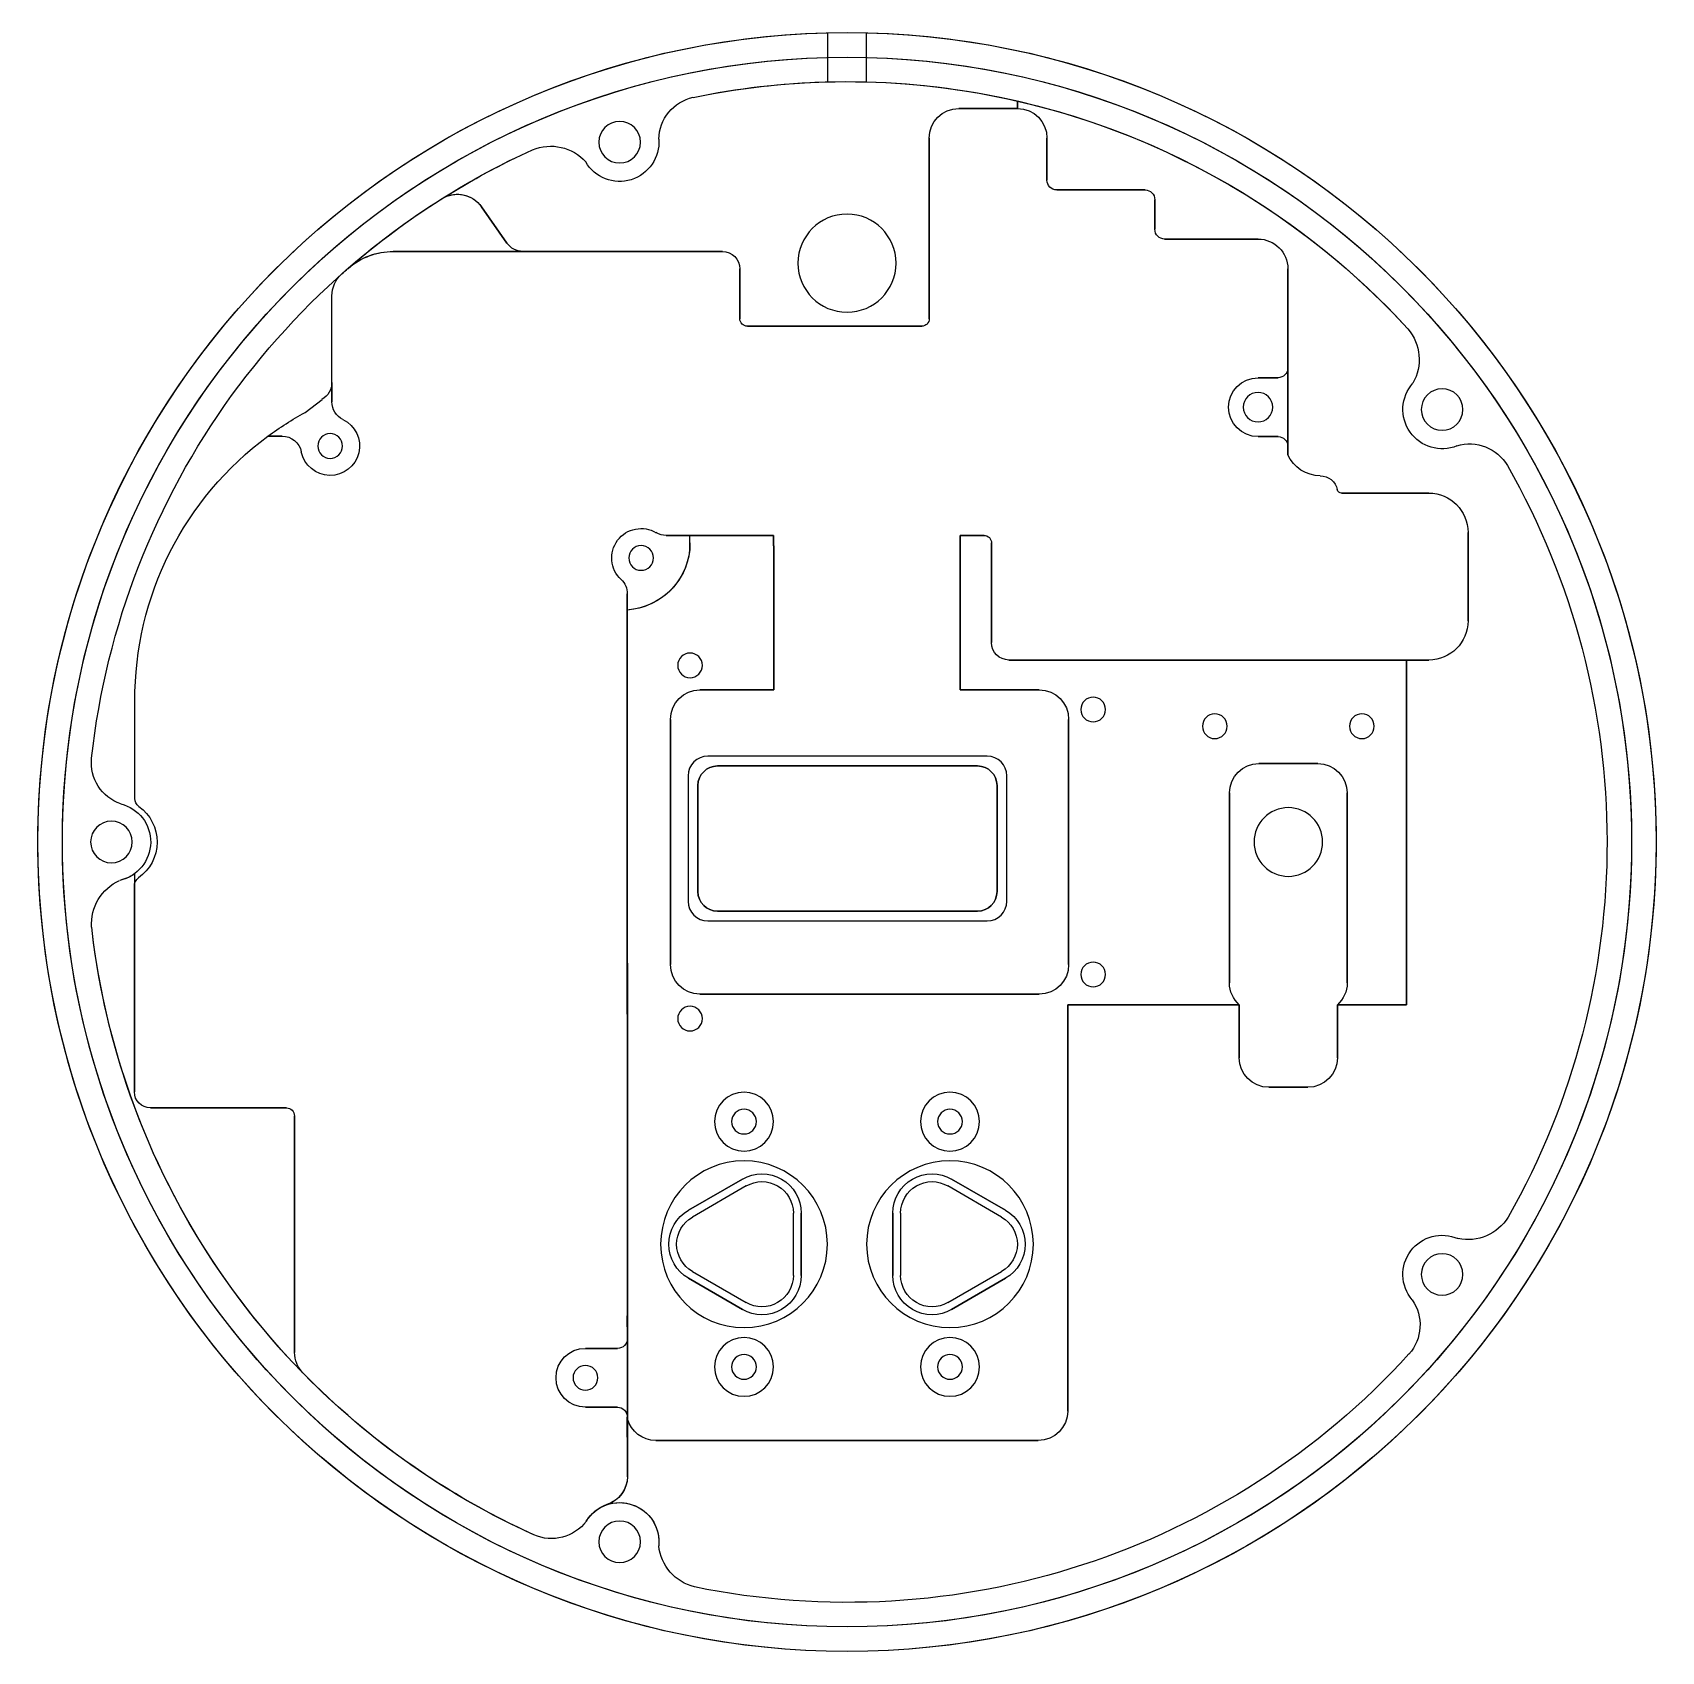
# Model space of a CAD drawing. Header units: centimetres. Extents: x -8.3 to 8.3, y -8.3 to 8.2.
import ezdxf

# ---------------------------------------------------------------- set-up
doc = ezdxf.new("R2010")
doc.units = ezdxf.units.CM
doc.header["$MEASUREMENT"] = 0
for name, color, linetype in [('base lampe + boutons v41_bas pot', 7, 'Continuous'), ('base lampe + boutons v41_bas total + écran', 7, 'Continuous'), ('base lampe + boutons v41_bord bout droit', 7, 'Continuous'), ('base lampe + boutons v41_bord bout gauche', 7, 'Continuous'), ('base lampe + boutons v41_bordure ext', 7, 'Continuous'), ('base lampe + boutons v41_bordure int', 7, 'Continuous'), ('base lampe + boutons v41_cadre ecran', 7, 'Continuous'), ('base lampe + boutons v41_col', 7, 'Continuous'), ('base lampe + boutons v41_disque  bout gauche', 7, 'Continuous'), ('base lampe + boutons v41_disque bout droit', 7, 'Continuous'), ('base lampe + boutons v41_m3 bout1', 7, 'Continuous'), ('base lampe + boutons v41_m3 bout2', 7, 'Continuous'), ('base lampe + boutons v41_m3 bout3', 7, 'Continuous'), ('base lampe + boutons v41_m3 bout4', 7, 'Continuous'), ('base lampe + boutons v41_masse', 7, 'Continuous'), ('base lampe + boutons v41_masse bas droit', 7, 'Continuous'), ('base lampe + boutons v41_pot + buttons top', 7, 'Continuous'), ('base lampe + boutons v41_sous 12v', 7, 'Continuous'), ('base lampe + boutons v41_vis pcb1', 7, 'Continuous'), ('base lampe + boutons v41_vis pcb2', 7, 'Continuous'), ('base lampe + boutons v41_vis pcb3', 7, 'Continuous'), ('base lampe + boutons v41_vis pcb4', 7, 'Continuous'), ('bordures disques', 7, 'Continuous')]:
    doc.layers.add(name, color=color, linetype=linetype)

msp = doc.modelspace()

# ---------------------------------------------------------------- linework, layer by layer
at = {"layer": 'base lampe + boutons v41_bas pot'}
for p, q in [((4.2, 0.8, 1.75), (4.8, 0.8, 1.75)), ((3.9, -1.436, 1.75), (3.9, 0.5, 1.75)), ((5.1, 0.5, 1.75), (5.1, -1.436, 1.75)), ((4, -2.2, 1.75), (4, -1.66, 1.75)), ((5, -1.66, 1.75), (5, -2.2, 1.75)), ((4.7, -2.5, 1.75), (4.3, -2.5, 1.75))]:
    msp.add_line(p, q, dxfattribs=at)
at = {"layer": 'base lampe + boutons v41_bas pot', "extrusion": (0, 0, -1)}
msp.add_circle((-4.5, 0, -1.75), 0.35, dxfattribs=at)
for centre, start, end in [((-4.2, 0.5, -1.75), 0, 90), ((-4.8, 0.5, -1.75), 90, 180), ((-4.2, -1.436, -1.75), 311.8103, 0), ((-4.8, -1.436, -1.75), 180, 228.1897), ((-4.3, -2.2, -1.75), 270, 0), ((-4.7, -2.2, -1.75), 180, 270)]:
    msp.add_arc(centre, 0.3, start, end, dxfattribs=at)
at = {"layer": 'base lampe + boutons v41_bas total + écran'}
for p, q in [((1.139, 7.475, 1.95), (1.739, 7.475, 1.95)), ((0.839, 5.334, 1.95), (0.839, 7.175, 1.95)), ((2.039, 7.175, 1.95), (2.039, 6.746, 1.95)), ((2.139, 6.646, 1.95), (3.039, 6.646, 1.95)), ((3.139, 6.546, 1.95), (3.139, 6.246, 1.95)), ((3.239, 6.146, 1.95), (4.191, 6.146, 1.95)), ((-4.627, 6.019, 1.95), (-1.27, 6.019, 1.95)), ((-1.093, 5.842, 1.95), (-1.093, 5.334, 1.95)), ((4.495, 5.842, 1.95), (4.495, 4.895, 1.95)), ((-5.252, 4.685, 1.95), (-5.252, 5.566, 1.95)), ((-1.016, 5.257, 1.95), (0.762, 5.257, 1.95)), ((4.495, 4.895, 1.95), (4.495, 4.832, 1.95)), ((-5.252, 4.486, 1.95), (-5.252, 4.685, 1.95)), ((4.395, 4.732, 1.95), (4.191, 4.732, 1.95)), ((-5.905, 4.137, 1.95), (-5.76, 4.137, 1.95)), ((4.191, 4.132, 1.95), (4.395, 4.132, 1.95)), ((4.495, 4.032, 1.95), (4.495, 3.947, 1.95)), ((5.043, 3.556, 1.95), (5.932, 3.556, 1.95)), ((6.332, 3.156, 1.95), (6.332, 2.255, 1.95)), ((-1.605, 3.125, 1.95), (-1.843, 3.125, 1.95)), ((-1.601, 3.125, 1.95), (-1.605, 3.125, 1.95)), ((-0.75, 3.125, 1.95), (-1.601, 3.125, 1.95)), ((-0.75, 3.02, 1.95), (-0.75, 3.125, 1.95)), ((-0.745, 3.02, 1.95), (-0.75, 3.02, 1.95)), ((-0.745, 1.55, 1.95), (-0.745, 3.02, 1.95)), ((1.397, 3.125, 1.95), (1.155, 3.125, 1.95)), ((1.155, 3.125, 1.95), (1.155, 1.55, 1.95)), ((1.474, 2.032, 1.95), (1.474, 3.048, 1.95)), ((-2.24, 2.529, 1.95), (-2.24, 2.365, 1.95)), ((-2.24, 2.365, 1.95), (-2.239, -4.83, 1.95)), ((5.932, 1.855, 1.95), (1.651, 1.855, 1.95)), ((-1.5, 1.55, 1.95), (-0.745, 1.55, 1.95)), ((1.155, 1.55, 1.95), (1.96, 1.55, 1.95)), ((-7.261, 0.444, 1.95), (-7.261, 1.436, 1.95)), ((-1.8, -1.25, 1.95), (-1.8, 1.25, 1.95)), ((2.26, 1.25, 1.95), (2.26, -1.25, 1.95)), ((1.33, 0.775, 1.95), (-1.32, 0.775, 1.95)), ((-1.52, 0.575, 1.95), (-1.52, -0.505, 1.95)), ((1.53, -0.505, 1.95), (1.53, 0.575, 1.95)), ((-7.266, -0.635, 1.95), (-7.266, -0.448, 1.95)), ((-7.266, -2.547, 1.95), (-7.266, -0.635, 1.95)), ((-1.32, -0.705, 1.95), (1.33, -0.705, 1.95)), ((1.96, -1.55, 1.95), (-1.5, -1.55, 1.95)), ((-5.716, -2.711, 1.95), (-7.103, -2.71, 1.95)), ((-5.633, -5.08, 1.95), (-5.634, -2.793, 1.95)), ((-2.24, -4.83, 1.95), (-2.239, -5.061, 1.95)), ((-2.239, -4.83, 1.95), (-2.24, -4.83, 1.95)), ((-5.633, -5.202, 1.95), (-5.633, -5.08, 1.95)), ((-2.339, -5.161, 1.95), (-2.667, -5.161, 1.95)), ((-2.667, -5.761, 1.95), (-2.34, -5.761, 1.95)), ((-2.24, -5.861, 1.95), (-2.24, -6.066, 1.95)), ((-2.24, -6.066, 1.95), (-2.239, -6.066, 1.95)), ((-2.239, -6.066, 1.95), (-2.239, -6.466, 1.95))]:
    msp.add_line(p, q, dxfattribs=at)
at = {"layer": 'base lampe + boutons v41_bas total + écran', "extrusion": (0, 0, -1)}
for centre, radius, start, end in [((-1.139, 7.175, -1.95), 0.3, 0, 90), ((-1.739, 7.175, -1.95), 0.3, 90, 180), ((-2.139, 6.746, -1.95), 0.1, 270, 0), ((-3.039, 6.546, -1.95), 0.1, 90, 180), ((-3.239, 6.246, -1.95), 0.1, 270, 360), ((-4.191, 5.842, -1.95), 0.304, 90, 180), ((4.627, 5.319, -1.95), 0.7, 48.98, 90.001), ((1.27, 5.842, -1.95), 0.177, 90.001, 179.9999), ((0, 0, -1.95), 7.75, 48.3403, 48.98), ((4.952, 5.566, -1.95), 0.3, 0.001, 48.3403), ((1.016, 5.334, -1.95), 0.077, 270, 359.9999), ((-0.762, 5.334, -1.95), 0.077, 180, 270), ((-4.395, 4.832, -1.95), 0.1, 179.9997, 270), ((-4.191, 4.432, -1.95), 0.3, 270, 90), ((5.052, 4.486, -1.95), 0.2, 295.8152, 359.9965), ((5.27, 4.036, -1.95), 0.3, 115.8152, 348.5068), ((3.926, 1.452, -1.95), 3.335, 359.7181, 53.6024), ((5.76, 3.937, -1.95), 0.2, 90, 168.5068), ((-4.395, 4.032, -1.95), 0.1, 90, 180), ((-4.826, 4.096, -1.95), 0.363, 270, 335.8498), ((-4.826, 3.556, -1.95), 0.177, 90, 168.3049), ((-5.043, 3.601, -1.95), 0.045, 270, 348.3049), ((-5.932, 3.156, -1.95), 0.4, 90, 180), ((2.099, 2.895, -1.95), 0.3, 312.9218, 120.8179), ((1.843, 3.325, -1.95), 0.2, 270, 300.8179), ((-1.397, 3.048, -1.95), 0.077, 90, 180), ((2.44, 2.529, -1.95), 0.2, 132.9218, 180), ((-5.932, 2.255, -1.95), 0.4, 180, 270), ((-1.651, 2.032, -1.95), 0.177, 270, 0), ((1.5, 1.25, -1.95), 0.3, 0, 90), ((-1.96, 1.25, -1.95), 0.3, 90, 180), ((1.32, 0.575, -1.95), 0.2, 0, 90), ((-1.33, 0.575, -1.95), 0.2, 90, 180), ((7.161, 0.444, -1.95), 0.1, 306.16, 359.9929), ((7.485, 0, -1.95), 0.45, 126.16, 234.544), ((7.166, -0.448, -1.95), 0.1, 359.7765, 54.544), ((1.32, -0.505, -1.95), 0.2, 270, 0), ((-1.33, -0.505, -1.95), 0.2, 180, 270), ((1.5, -1.25, -1.95), 0.3, 270, 0), ((-1.96, -1.25, -1.95), 0.3, 180, 270), ((7.103, -2.547, -1.95), 0.163, 270.0385, 0.0159), ((5.716, -2.793, -1.95), 0.0823, 90.0385, 179.9861), ((2.339, -5.061, -1.95), 0.1, 179.9694, 270), ((5.333, -5.202, -1.95), 0.3, 315.7138, 360), ((2.667, -5.461, -1.95), 0.3, 270, 90), ((0, 0, -1.95), 7.75, 294.3276, 315.7138), ((2.34, -5.861, -1.95), 0.1, 90, 180), ((2.539, -6.466, -1.95), 0.3, 179.9966, 251.7472), ((2.324, -7.117, -1.95), 0.386, 30.3314, 71.7472), ((3.014, -6.653, -1.95), 0.447, 217.1546, 293.6224)]:
    msp.add_arc(centre, radius, start, end, dxfattribs=at)
at = {"layer": 'base lampe + boutons v41_bord bout droit'}
for p, q in [((1.067, -3.436, 2.04), (1.617, -3.754, 2.04)), ((1.577, -3.823, 2.04), (1.027, -3.505, 2.04)), ((0.467, -4.418, 2.04), (0.467, -3.782, 2.04)), ((0.547, -3.782, 2.04), (0.547, -4.418, 2.04)), ((1.027, -4.695, 2.04), (1.577, -4.377, 2.04)), ((1.617, -4.446, 2.04), (1.067, -4.764, 2.04))]:
    msp.add_line(p, q, dxfattribs=at)
at = {"layer": 'base lampe + boutons v41_bord bout droit', "extrusion": (0, 0, -1)}
for centre, radius, start, end in [((-0.867, -3.782, -2.04), 0.4, 0, 120), ((-0.867, -3.782, -2.04), 0.32, 0, 120), ((-1.417, -4.1, -2.04), 0.4, 120, 240), ((-1.417, -4.1, -2.04), 0.32, 120, 240), ((-0.867, -4.418, -2.04), 0.4, 240, 0), ((-0.867, -4.418, -2.04), 0.32, 240, 0)]:
    msp.add_arc(centre, radius, start, end, dxfattribs=at)
at = {"layer": 'base lampe + boutons v41_bord bout gauche'}
for p, q in [((-1.617, -3.754, 2.04), (-1.067, -3.436, 2.04)), ((-1.027, -3.505, 2.04), (-1.577, -3.823, 2.04)), ((-0.547, -4.418, 2.04), (-0.547, -3.782, 2.04)), ((-0.467, -3.782, 2.04), (-0.467, -4.418, 2.04)), ((-1.067, -4.764, 2.04), (-1.617, -4.446, 2.04)), ((-1.577, -4.377, 2.04), (-1.027, -4.695, 2.04))]:
    msp.add_line(p, q, dxfattribs=at)
at = {"layer": 'base lampe + boutons v41_bord bout gauche', "extrusion": (0, 0, -1)}
for centre, radius, start, end in [((0.867, -3.782, -2.04), 0.4, 60, 180), ((0.867, -3.782, -2.04), 0.32, 60, 180), ((1.417, -4.1, -2.04), 0.4, 300, 60), ((1.417, -4.1, -2.04), 0.32, 300, 60), ((0.867, -4.418, -2.04), 0.4, 180, 300), ((0.867, -4.418, -2.04), 0.32, 180, 300)]:
    msp.add_arc(centre, radius, start, end, dxfattribs=at)
at = {"layer": 'base lampe + boutons v41_bordure ext'}
for p, q in [((-0.2, 8.248), (-0.2, 7.997)), ((0.2, 7.997), (0.2, 8.248))]:
    msp.add_line(p, q, dxfattribs=at)
at = {"layer": 'base lampe + boutons v41_bordure ext', "extrusion": (0, 0, -1)}
for radius, start, end in [(8.25, 91.3891, 88.6109), (8, 91.4325, 88.5675)]:
    msp.add_arc((0, 0), radius, start, end, dxfattribs=at)
at = {"layer": 'base lampe + boutons v41_bordure int'}
for p, q in [((-0.2, 7.997, 0.4), (-0.2, 7.747, 0.4)), ((0.2, 7.747, 0.4), (0.2, 7.997, 0.4))]:
    msp.add_line(p, q, dxfattribs=at)
at = {"layer": 'base lampe + boutons v41_bordure int', "extrusion": (0, 0, -1)}
for centre in [(2.318, 7.133, -0.4), (-6.068, 4.408, -0.4), (7.5, 0, -0.4), (-6.068, -4.408, -0.4), (2.318, -7.133, -0.4)]:
    msp.add_circle(centre, 0.212, dxfattribs=at)
for centre, radius, start, end in [((0, 0, -0.4), 8, 91.4325, 88.5675), ((0, 0, -0.4), 7.75, 78.3276, 88.5212), ((0, 0, -0.4), 7.75, 91.4788, 137.5625), ((1.472, 7.154, -0.4), 0.447, 1.1546, 77.6224), ((2.318, 7.133, -0.4), 0.4, 175.7569, 329.8939), ((0, 0, -0.4), 7.75, 6.3276, 65.5625), ((3.023, 6.606, -0.4), 0.486, 67.8714, 137.7606), ((-5.348, 4.917, -0.4), 0.486, 139.8714, 209.7606), ((-6.068, 4.408, -0.4), 0.4, 247.7569, 41.8939), ((-6.348, 3.611, -0.4), 0.447, 73.1546, 149.6224), ((0, 0, -0.4), 7.75, 150.3276, 209.5625), ((7.258, 0.81, -0.4), 0.447, 289.1546, 5.6224), ((7.5, 0, -0.4), 0.4, 103.7569, 257.8939), ((7.217, -0.834, -0.4), 0.486, 355.8714, 65.7606), ((0, 0, -0.4), 7.75, 294.3276, 353.5625), ((-6.068, -4.408, -0.4), 0.4, 319.7569, 113.8939), ((-6.329, -3.567, -0.4), 0.486, 211.8714, 281.7606), ((-5.396, -4.922, -0.4), 0.447, 145.1546, 221.6224), ((0, 0, -0.4), 7.75, 222.3276, 281.5625), ((2.318, -7.133, -0.4), 0.4, 31.7569, 185.8939), ((3.014, -6.653, -0.4), 0.447, 217.1546, 293.6224), ((1.437, -7.121, -0.4), 0.486, 283.8714, 353.7606)]:
    msp.add_arc(centre, radius, start, end, dxfattribs=at)
at = {"layer": 'base lampe + boutons v41_cadre ecran'}
for p, q in [((1.43, 0.875, 2.05), (-1.42, 0.875, 2.05)), ((-1.62, 0.675, 2.05), (-1.62, -0.605, 2.05)), ((-1.32, 0.775, 2.05), (1.33, 0.775, 2.05)), ((1.63, -0.605, 2.05), (1.63, 0.675, 2.05)), ((-1.52, -0.505, 2.05), (-1.52, 0.575, 2.05)), ((1.53, 0.575, 2.05), (1.53, -0.505, 2.05)), ((-1.42, -0.805, 2.05), (1.43, -0.805, 2.05)), ((1.33, -0.705, 2.05), (-1.32, -0.705, 2.05))]:
    msp.add_line(p, q, dxfattribs=at)
for centre, start, end in [((-1.42, 0.675, 2.05), 90, 180), ((1.43, 0.675, 2.05), 0, 90), ((-1.32, 0.575, 2.05), 90, 180), ((1.33, 0.575, 2.05), 0, 90), ((-1.42, -0.605, 2.05), 180, 270), ((-1.32, -0.505, 2.05), 180, 270), ((1.33, -0.505, 2.05), 270, 0), ((1.43, -0.605, 2.05), 270, 0)]:
    msp.add_arc(centre, 0.2, start, end, dxfattribs=at)
at = {"layer": 'base lampe + boutons v41_col'}
for p, q in [((1.739, 7.475, 1.18), (1.139, 7.475, 1.18)), ((1.739, 7.552, 1.18), (1.739, 7.475, 1.18)), ((0.839, 7.175, 1.18), (0.839, 5.334, 1.18)), ((-4.116, 6.566, 1.18), (-4.116, 6.567, 1.18)), ((-3.468, 6.104, 1.18), (-3.728, 6.474, 1.18)), ((-1.27, 6.019, 1.18), (-3.304, 6.019, 1.18)), ((-1.093, 5.334, 1.18), (-1.093, 5.842, 1.18)), ((0.762, 5.257, 1.18), (-1.016, 5.257, 1.18))]:
    msp.add_line(p, q, dxfattribs=at)
at = {"layer": 'base lampe + boutons v41_col', "extrusion": (0, 0, -1)}
msp.add_circle((0, 5.9, -1.18), 0.5, dxfattribs=at)
for centre, radius, start, end in [((0, 0, -1.18), 7.75, 78.3276, 102.9669), ((1.472, 7.154, -1.18), 0.447, 1.1546, 77.6224), ((-1.139, 7.175, -1.18), 0.3, 0, 90), ((2.318, 7.133, -1.18), 0.4, 175.7569, 329.8939), ((0, 0, -1.18), 7.75, 57.9187, 65.5625), ((3.023, 6.606, -1.18), 0.486, 67.8714, 137.7606), ((3.973, 6.302, -1.18), 0.3, 61.6159, 144.9825), ((3.304, 6.219, -1.18), 0.2, 270.001, 324.9825), ((1.27, 5.842, -1.18), 0.177, 90.001, 179.9999), ((1.016, 5.334, -1.18), 0.077, 270, 359.9999), ((-0.762, 5.334, -1.18), 0.077, 180, 270)]:
    msp.add_arc(centre, radius, start, end, dxfattribs=at)
at = {"layer": 'base lampe + boutons v41_disque  bout gauche'}
for p, q in [((-1.067, -3.436, 1.72), (-1.617, -3.754, 1.72)), ((-0.467, -4.418, 1.72), (-0.467, -3.782, 1.72)), ((-1.617, -4.446, 1.72), (-1.067, -4.764, 1.72))]:
    msp.add_line(p, q, dxfattribs=at)
at = {"layer": 'base lampe + boutons v41_disque  bout gauche', "extrusion": (0, 0, -1)}
msp.add_circle((1.05, -4.1, -1.72), 0.85, dxfattribs=at)
for centre, start, end in [((0.867, -3.782, -1.72), 60, 180), ((1.417, -4.1, -1.72), 300, 60), ((0.867, -4.418, -1.72), 180, 300)]:
    msp.add_arc(centre, 0.4, start, end, dxfattribs=at)
at = {"layer": 'base lampe + boutons v41_disque bout droit'}
for p, q in [((1.617, -3.754, 1.72), (1.067, -3.436, 1.72)), ((0.467, -3.782, 1.72), (0.467, -4.418, 1.72)), ((1.067, -4.764, 1.72), (1.617, -4.446, 1.72))]:
    msp.add_line(p, q, dxfattribs=at)
at = {"layer": 'base lampe + boutons v41_disque bout droit', "extrusion": (0, 0, -1)}
msp.add_circle((-1.05, -4.1, -1.72), 0.85, dxfattribs=at)
for centre, start, end in [((-0.867, -3.782, -1.72), 0, 120), ((-1.417, -4.1, -1.72), 120, 240), ((-0.867, -4.418, -1.72), 240, 0)]:
    msp.add_arc(centre, 0.4, start, end, dxfattribs=at)
at = {"layer": 'base lampe + boutons v41_m3 bout1', "extrusion": (0, 0, -1)}
for radius in [0.3, 0.126]:
    msp.add_circle((-1.05, -5.35, -1.18), radius, dxfattribs=at)
at = {"layer": 'base lampe + boutons v41_m3 bout2', "extrusion": (0, 0, -1)}
for radius in [0.3, 0.126]:
    msp.add_circle((-1.05, -2.85, -1.18), radius, dxfattribs=at)
at = {"layer": 'base lampe + boutons v41_m3 bout3', "extrusion": (0, 0, -1)}
for radius in [0.3, 0.126]:
    msp.add_circle((1.05, -5.35, -1.18), radius, dxfattribs=at)
at = {"layer": 'base lampe + boutons v41_m3 bout4', "extrusion": (0, 0, -1)}
for radius in [0.3, 0.126]:
    msp.add_circle((1.05, -2.85, -1.18), radius, dxfattribs=at)
at = {"layer": 'base lampe + boutons v41_masse'}
for p, q in [((1.739, 7.475, 0.5), (1.739, 7.552, 0.5)), ((2.039, 6.746, 0.5), (2.039, 7.175, 0.5)), ((3.039, 6.646, 0.5), (2.139, 6.646, 0.5)), ((3.139, 6.246, 0.5), (3.139, 6.546, 0.5)), ((4.191, 6.146, 0.5), (3.239, 6.146, 0.5)), ((4.495, 3.947, 0.5), (4.495, 5.842, 0.5)), ((5.932, 3.556, 0.5), (5.043, 3.556, 0.5)), ((6.332, 2.255, 0.5), (6.332, 3.156, 0.5)), ((5.705, 1.66, 0.5), (5.705, 1.855, 0.5)), ((5.705, 1.855, 0.5), (5.932, 1.855, 0.5)), ((5.705, -1.66, 0.5), (5.705, 1.66, 0.5)), ((2.25, -5.8, 0.5), (2.25, -1.66, 0.5)), ((2.25, -1.66, 0.5), (4, -1.66, 0.5)), ((4, -1.66, 0.5), (4, -2.2, 0.5)), ((5, -2.2, 0.5), (5, -1.66, 0.5)), ((5, -1.66, 0.5), (5.705, -1.66, 0.5)), ((4.3, -2.5, 0.5), (4.7, -2.5, 0.5)), ((-2.239, -6.469, 0.5), (-2.239, -5.879, 0.5)), ((-1.95, -6.1, 0.5), (1.95, -6.1, 0.5))]:
    msp.add_line(p, q, dxfattribs=at)
at = {"layer": 'base lampe + boutons v41_masse', "extrusion": (0, 0, -1)}
for centre, radius, start, end in [((0, 0, -0.5), 7.75, 102.9669, 137.5625), ((-1.739, 7.175, -0.5), 0.3, 90, 180), ((-2.139, 6.746, -0.5), 0.1, 270, 0), ((-3.039, 6.546, -0.5), 0.1, 90, 180), ((-3.239, 6.246, -0.5), 0.1, 270, 360), ((-4.191, 5.842, -0.5), 0.304, 90, 180), ((-5.348, 4.917, -0.5), 0.486, 139.8714, 209.7606), ((-6.068, 4.408, -0.5), 0.4, 247.7569, 41.8939), ((-6.348, 3.611, -0.5), 0.447, 73.1546, 149.6224), ((-4.826, 4.096, -0.5), 0.363, 270, 335.8498), ((0, 0, -0.5), 7.75, 150.3276, 209.5625), ((-4.826, 3.556, -0.5), 0.177, 90, 168.3049), ((-5.043, 3.601, -0.5), 0.045, 270, 348.3049), ((-5.932, 3.156, -0.5), 0.4, 90, 180), ((-5.932, 2.255, -0.5), 0.4, 180, 270), ((-4.3, -2.2, -0.5), 0.3, 270, 0), ((-4.7, -2.2, -0.5), 0.3, 180, 270), ((-6.068, -4.408, -0.5), 0.4, 319.7569, 113.8939), ((-6.329, -3.567, -0.5), 0.486, 211.8714, 281.7606), ((-5.396, -4.922, -0.5), 0.447, 145.1546, 221.6224), ((0, 0, -0.5), 7.75, 222.3276, 281.5625), ((-1.95, -5.8, -0.5), 0.3, 180, 270), ((1.95, -5.8, -0.5), 0.3, 270, 344.6682), ((2.539, -6.469, -0.5), 0.3, 179.9966, 251.5391), ((2.318, -7.133, -0.5), 0.4, 71.5391, 185.8939), ((1.437, -7.121, -0.5), 0.486, 283.8714, 353.7606)]:
    msp.add_arc(centre, radius, start, end, dxfattribs=at)
at = {"layer": 'base lampe + boutons v41_masse bas droit'}
for p, q in [((-7.266, -0.325, 0.5), (-7.266, -0.448, 0.5)), ((-7.266, -0.448, 0.5), (-7.266, -0.635, 0.5)), ((-7.266, -0.635, 0.5), (-7.266, -2.547, 0.5)), ((-7.103, -2.71, 0.5), (-5.716, -2.711, 0.5)), ((-5.634, -2.793, 0.5), (-5.633, -5.08, 0.5)), ((-5.633, -5.08, 0.5), (-5.633, -5.202, 0.5))]:
    msp.add_line(p, q, dxfattribs=at)
at = {"layer": 'base lampe + boutons v41_masse bas droit', "extrusion": (0, 0, -1)}
for centre, radius, start, end in [((7.5, 0, -0.5), 0.4, 234.2768, 257.8939), ((7.217, -0.834, -0.5), 0.486, 355.8714, 65.7606), ((7.166, -0.448, -0.5), 0.1, 359.7765, 0.129), ((0, 0, -0.5), 7.75, 315.7138, 353.5625), ((7.103, -2.547, -0.5), 0.163, 270.0385, 0.0159), ((5.716, -2.793, -0.5), 0.0823, 90.0385, 179.9861), ((5.333, -5.202, -0.5), 0.3, 315.7138, 360)]:
    msp.add_arc(centre, radius, start, end, dxfattribs=at)
at = {"layer": 'base lampe + boutons v41_pot + buttons top'}
for p, q in [((-1.601, 3.125, 1.38), (-0.75, 3.125, 1.38)), ((-1.601, 3.048, 1.38), (-1.601, 3.125, 1.38)), ((-0.75, 3.125, 1.38), (-0.75, 3.02, 1.38)), ((-0.75, 3.02, 1.38), (-0.745, 3.02, 1.38)), ((-0.745, 3.02, 1.38), (-0.745, 1.55, 1.38)), ((1.155, 1.55, 1.38), (1.155, 3.125, 1.38)), ((1.155, 3.125, 1.38), (1.397, 3.125, 1.38)), ((1.474, 3.048, 1.38), (1.474, 2.032, 1.38)), ((-2.239, -5.879, 1.38), (-2.24, 2.365, 1.38)), ((1.651, 1.855, 1.38), (5.705, 1.855, 1.38)), ((5.705, 1.855, 1.38), (5.705, 1.66, 1.38)), ((-0.745, 1.55, 1.38), (-1.5, 1.55, 1.38)), ((1.96, 1.55, 1.38), (1.155, 1.55, 1.38)), ((5.705, 1.66, 1.38), (5.705, -1.66, 1.38)), ((-1.8, 1.25, 1.38), (-1.8, -1.25, 1.38)), ((2.26, -1.25, 1.38), (2.26, 1.25, 1.38)), ((4.8, 0.8, 1.38), (4.2, 0.8, 1.38)), ((3.9, 0.5, 1.38), (3.9, -1.436, 1.38)), ((5.1, -1.436, 1.38), (5.1, 0.5, 1.38)), ((-1.5, -1.55, 1.38), (1.96, -1.55, 1.38)), ((4, -1.66, 1.38), (2.25, -1.66, 1.38)), ((2.25, -1.66, 1.38), (2.25, -5.8, 1.38)), ((5.705, -1.66, 1.38), (5, -1.66, 1.38)), ((1.95, -6.1, 1.38), (-1.95, -6.1, 1.38))]:
    msp.add_line(p, q, dxfattribs=at)
at = {"layer": 'base lampe + boutons v41_pot + buttons top', "extrusion": (0, 0, -1)}
for centre, radius in [((1.6, 1.8, -1.38), 0.126), ((-2.51, 1.35, -1.38), 0.126), ((-3.75, 1.18, -1.38), 0.126), ((-5.25, 1.18, -1.38), 0.126), ((-2.51, -1.35, -1.38), 0.126), ((1.6, -1.8, -1.38), 0.126), ((1.05, -2.85, -1.38), 0.3), ((-1.05, -2.85, -1.38), 0.3), ((1.05, -4.1, -1.38), 0.85), ((-1.05, -4.1, -1.38), 0.85), ((1.05, -5.35, -1.38), 0.3), ((-1.05, -5.35, -1.38), 0.3)]:
    msp.add_circle(centre, radius, dxfattribs=at)
for centre, radius, start, end in [((2.286, 3.048, -1.38), 0.685, 179.9999, 266.1357), ((-1.397, 3.048, -1.38), 0.077, 90, 180), ((-1.651, 2.032, -1.38), 0.177, 270, 0), ((1.5, 1.25, -1.38), 0.3, 0, 90), ((-1.96, 1.25, -1.38), 0.3, 90, 180), ((-4.2, 0.5, -1.38), 0.3, 0, 90), ((-4.8, 0.5, -1.38), 0.3, 90, 180), ((1.5, -1.25, -1.38), 0.3, 270, 360), ((-1.96, -1.25, -1.38), 0.3, 180, 270), ((-4.2, -1.436, -1.38), 0.3, 311.8103, 360), ((-4.8, -1.436, -1.38), 0.3, 180, 228.1897), ((-1.95, -5.8, -1.38), 0.3, 180, 270), ((1.95, -5.8, -1.38), 0.3, 270, 344.6682)]:
    msp.add_arc(centre, radius, start, end, dxfattribs=at)
at = {"layer": 'base lampe + boutons v41_sous 12v'}
for p, q in [((-3.728, 6.474, 1.65), (-3.468, 6.104, 1.65)), ((-3.304, 6.019, 1.65), (-4.627, 6.019, 1.65)), ((-5.076, 5.856, 1.65), (-5.076, 5.856, 1.65))]:
    msp.add_line(p, q, dxfattribs=at)
at = {"layer": 'base lampe + boutons v41_sous 12v', "extrusion": (0, 0, -1)}
for centre, radius, start, end in [((0, 0, -1.65), 7.75, 49.0813, 57.7702), ((3.973, 6.302, -1.65), 0.3, 57.7702, 144.9825), ((4.627, 5.319, -1.65), 0.7, 50.0983, 90.001), ((3.304, 6.219, -1.65), 0.2, 270.001, 324.9825)]:
    msp.add_arc(centre, radius, start, end, dxfattribs=at)
at = {"layer": 'base lampe + boutons v41_vis pcb1'}
for p, q in [((-5.252, 4.685, 1.65), (-5.252, 4.486, 1.65)), ((-5.526, 4.378, 1.65), (-5.353, 4.511, 1.65)), ((-5.76, 4.137, 1.65), (-5.905, 4.137, 1.65))]:
    msp.add_line(p, q, dxfattribs=at)
at = {"layer": 'base lampe + boutons v41_vis pcb1', "extrusion": (-9.00389e-18, -1.86129e-17, -1)}
msp.add_circle((5.27, 4.036, -1.65), 0.126, dxfattribs=at)
for centre, radius, start, end in [((5.452, 4.685, -1.65), 0.2, 180.001, 240.3821), ((5.052, 4.486, -1.65), 0.2, 295.8152, 359.9965), ((3.926, 1.452, -1.65), 3.335, 53.6024, 61.3304), ((5.27, 4.036, -1.65), 0.3, 115.8152, 348.5068), ((5.76, 3.937, -1.65), 0.2, 90, 168.5068)]:
    msp.add_arc(centre, radius, start, end, dxfattribs=at)
at = {"layer": 'base lampe + boutons v41_vis pcb2'}
for p, q in [((-2.24, -4.83, 1.65), (-2.239, -4.83, 1.65)), ((-2.239, -5.061, 1.65), (-2.24, -4.83, 1.65)), ((-2.239, -4.83, 1.65), (-2.239, -6.066, 1.65)), ((-2.667, -5.161, 1.65), (-2.339, -5.161, 1.65)), ((-2.34, -5.761, 1.65), (-2.667, -5.761, 1.65)), ((-2.24, -6.066, 1.65), (-2.24, -5.861, 1.65)), ((-2.239, -6.066, 1.65), (-2.24, -6.066, 1.65))]:
    msp.add_line(p, q, dxfattribs=at)
at = {"layer": 'base lampe + boutons v41_vis pcb2', "extrusion": (0, 0, -1)}
msp.add_circle((2.667, -5.461, -1.65), 0.126, dxfattribs=at)
for centre, radius, start, end in [((2.339, -5.061, -1.65), 0.1, 179.9694, 270), ((2.667, -5.461, -1.65), 0.3, 270, 90), ((2.34, -5.861, -1.65), 0.1, 90, 180)]:
    msp.add_arc(centre, radius, start, end, dxfattribs=at)
at = {"layer": 'base lampe + boutons v41_vis pcb3'}
for p, q in [((-1.843, 3.125, 1.65), (-1.605, 3.125, 1.65)), ((-1.605, 3.125, 1.65), (-1.605, 2.976, 1.65)), ((-2.24, 2.365, 1.65), (-2.24, 2.529, 1.65))]:
    msp.add_line(p, q, dxfattribs=at)
at = {"layer": 'base lampe + boutons v41_vis pcb3', "extrusion": (-1.22465e-16, 0, -1)}
msp.add_circle((2.099, 2.895, -1.65), 0.126, dxfattribs=at)
at = {"layer": 'base lampe + boutons v41_vis pcb3', "extrusion": (-1.22465e-16, 1.2326e-32, -1)}
msp.add_arc((2.099, 2.895, -1.65), 0.3, 312.9218, 120.8179, dxfattribs=at)
at = {"layer": 'base lampe + boutons v41_vis pcb3', "extrusion": (-1.22465e-16, 0, -1)}
for centre, start, end in [((1.843, 3.325, -1.65), 270, 300.8179), ((2.44, 2.529, -1.65), 132.9218, 180)]:
    msp.add_arc(centre, 0.2, start, end, dxfattribs=at)
at = {"layer": 'base lampe + boutons v41_vis pcb3', "extrusion": (-1.22465e-16, -1.54074e-33, -1)}
msp.add_arc((2.286, 3.048, -1.65), 0.685, 186.0228, 266.1357, dxfattribs=at)
at = {"layer": 'base lampe + boutons v41_vis pcb4'}
for p, q in [((4.495, 4.832, 1.65), (4.495, 4.032, 1.65)), ((4.191, 4.732, 1.65), (4.395, 4.732, 1.65)), ((4.395, 4.132, 1.65), (4.191, 4.132, 1.65))]:
    msp.add_line(p, q, dxfattribs=at)
at = {"layer": 'base lampe + boutons v41_vis pcb4', "extrusion": (0, 0, -1)}
msp.add_circle((-4.191, 4.432, -1.65), 0.15, dxfattribs=at)
for centre, radius, start, end in [((-4.395, 4.832, -1.65), 0.1, 179.9997, 270), ((-4.191, 4.432, -1.65), 0.3, 270, 90), ((-4.395, 4.032, -1.65), 0.1, 90, 180)]:
    msp.add_arc(centre, radius, start, end, dxfattribs=at)
at = {"layer": 'bordures disques'}
for centre, radius in [((0, 0), 8.25), ((0, 0, 0.4), 8)]:
    msp.add_circle(centre, radius, dxfattribs=at)

doc.saveas('drawing.dxf')
